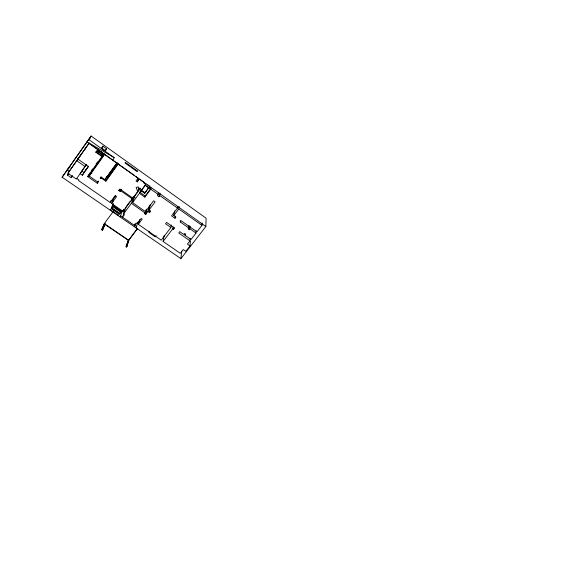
<?xml version="1.0" encoding="UTF-8"?>
<svg xmlns="http://www.w3.org/2000/svg" width="561" height="561" viewBox="0 0 561 561"><rect width="100%" height="100%" fill="white"/><g stroke="black" fill="none" stroke-linecap="round" stroke-linejoin="round"><path stroke-width="0.84" d="M205.859 226.518L206.104 218.194L91.127 136.028L62.117 177.213L180.901 258.642L205.859 226.518L87.039 141.807L114.185 157.655L112.796 160.376M190.186 226.356L189.962 228.811L189.288 229.687L188.061 228.825L188.741 227.948L180.242 221.96L181.175 220.739L196.946 231.861L201.981 225.368L202.086 222.941M185.158 233.6L184.983 235.276L191.02 239.505L196.006 233.074L196.175 230.578M164.177 235.466L163.09 241.447L180.305 253.334L183.237 249.554L185.803 251.335L190.004 245.928L190.389 241.349M190.004 245.928L187.437 244.133L189.983 240.844L190.207 238.292M189.288 229.687L189.625 226.041M188.741 227.948L188.973 225.501M180.901 258.642L181.736 251.097M180.242 221.96L180.425 220.543M177.732 206.343L177.472 208.061L171.561 215.845L174.997 218.264L175.93 217.044L173.798 215.536L178.777 208.987L179.141 206.399M173.012 227.156L172.76 228.797L173.552 229.351L173.882 227.142M174.997 218.264L175.32 216.16M173.798 215.536L174.52 210.964M139.703 219.463L138.301 224.337L161.231 240.164L170.895 227.493L171.294 225.045M158.665 192.865L157.48 195.572L159.015 196.659L160.194 193.945M159.015 196.659L159.836 193.138M149.135 231.125L148.826 232.394L155.278 236.847L156.182 235.648M149.38 206.02L147.943 211.448L149.549 212.57L149.983 210.894M149.549 212.57L150.586 211.195L148.981 210.066L150.39 204.667M146.295 209.148L144.766 213.664L145.769 214.358L146.835 210.389L144.303 213.776M148.931 187.57L144.682 193.293L140.923 190.642L139.423 193.314L144.857 197.149L150.755 189.211L151.056 188.11L149.401 186.932M149.086 188.026L149.598 186.259L147.711 184.92M119.766 213.285L111.597 207.654L113.42 205.179L111.078 208.629L119.367 214.337L121.583 210.817M136.155 227.843L137.88 221.96M144.857 197.149L145.194 196.006L150.572 188.769M144.682 193.293L149.121 186.89M134.303 226.567L135.096 223.944M126.562 247.043L129.128 239.736L128.651 239.414L126.071 246.714L126.562 247.043L128.413 240.992M126.071 246.714L128.651 239.414M150.755 189.211L145.292 185.333L145.832 183.58L145.397 184.169L143.939 183.131L144.373 182.549L139.394 179.029L137.312 181.869L136.043 180.972L138.132 178.139L136 176.624M140.692 191.364L141.421 189.583L139.948 188.538L139.163 189.604L138.111 186.848L136.141 187.472L137.704 191.574L132.866 198.131L119.956 189.092L118.834 190.628L120.243 191.61L121.457 189.26M139.163 189.604L139.633 188.173M137.704 191.574L138.904 187.977M148.981 210.066L155.109 201.876L153.574 200.789L145.467 211.637L132.571 202.633L134.857 195.866L140.531 188.138M132.866 198.131L133.42 196.518M123.511 209.975L124.815 210.887L122.55 217.198L124.381 214.723L123.434 214.071L131.351 203.363L133.679 196.581L135.096 197.57M115.706 195.74L113.694 198.489L111.59 203.44L123.083 211.385L132.312 198.875L132.873 197.262M137.312 181.869L138.448 178.608M123.434 214.071L125.973 207.009M123.083 211.385L123.876 209.204M120.159 216.834L122.494 210.494M111.337 208.138L119.563 213.811L121.386 211.343L121.723 210.445L120.671 212.051L112.509 206.42L113.546 203.916M118.715 214.961L118.518 215.494L110.229 209.786L110.489 209.302M120.243 191.61L121.064 189.604M121.386 211.343L113.28 205.656L113.574 204.807L112.663 206.041L120.811 211.672M102.39 230.227L105.202 223.839L104.535 223.383L101.709 229.765L102.39 230.227L102.747 229.737L105.202 223.839M118.834 190.628L119.388 189.295M135.264 223.958L134.619 225.515L136.575 226.392M111.597 207.654L113.245 203.713M101.709 229.765L104.276 223.65L113.238 211.539M76.759 178.489L78.954 180.004L78.547 180.586L110.187 202.465L111.099 200.354M84.704 149.724L85.419 148.202M89.697 139.072L91.127 136.028L62.117 177.213M107.691 175.621L106.674 177.031L107.908 177.9L118.189 163.244M117.572 162.809L107.291 177.465M107.908 177.9L108.883 175.916M90.244 172.479L87.705 176.582L97.291 183.258L98.343 181.792L97.698 181.343L97.39 181.778L89.206 176.077L104.648 154.457L116.969 163.174L105.019 179.73L100.924 176.862L100.139 177.956L100.784 178.405L101.127 177.928L105.819 181.21L107.691 177.423M105.019 179.73L106.527 176.722M100.784 178.405L101.471 177.094M97.291 183.258L98.505 180.965M87.705 176.582L103.911 153.714M106.569 148.763L105.419 150.762L101.702 148.118L102.894 146.148L106.569 148.763L105.103 150.832L102.032 148.651M89.206 176.077L91.808 171.617L104.423 153.952M102.852 155.278L97.404 151.414L97.635 151.035L103.077 154.892M82.341 175.249L84.01 172.55L81.843 171.035L80.146 173.721L82.341 175.249L88.533 166.547L77.888 159.093L80.756 154.955M101.969 156.596L95.812 152.227L96.057 151.821L102.207 156.182M89.15 143.048L67.923 173.237L76.352 179.064L86.52 164.506M68.603 173.559L67.523 175.13L71.205 177.676L72.257 176.091M67.923 173.237L79.613 156.568M77.888 159.093L88.975 143.371L103.883 153.917L97.719 149.535L95.812 152.227M67.523 175.13L68.87 173.216M71.205 177.676L72.558 175.768M82.102 170.488L86.429 164.394M97.404 151.414L98.659 149.647M83.301 173.314L86.205 169.233M88.343 166.231L85.363 170.6L86.092 169.576M101.913 147.529L102.894 146.148M91.562 170.39L92.572 168.98M96.106 164.029L97.621 161.905M101.653 156.253L102.663 154.836M108.715 174.212L116.358 163.609L117.593 164.485M111.408 172.416L114.444 168.223M105.819 181.21L118.217 164.05L134.577 175.621M110.187 202.465L115.145 195.677L116.555 196.659L111.59 203.44M132.571 202.633L139.423 193.314M126.484 206.315L130.082 201.448M131.106 200.053L133.16 197.276M138.301 224.337L142.164 219.169L141.169 218.481L137.305 223.643L136.456 223.061L134.619 225.515L120.538 215.81M145.769 214.358L147.943 211.448M128.651 240.234L137.263 228.741M129.128 239.736L137.718 228.271M163.09 241.447L172.76 228.797M173.552 229.351L174.583 227.997L166.589 222.394L165.551 223.762L170.895 227.493M184.983 235.276L185.551 234.533L184.331 233.671L183.756 234.414L179.765 231.623L178.728 232.969L189.983 240.844M70.125 166.743L67.243 169.976L69.389 171.463M80.525 155.124L81.682 153.833M102.067 229.274L102.747 229.737M126.632 245.97L127.123 246.3M104.991 224.134L127.929 239.75M104.851 224.323L128.104 240.143M123.434 210.186L124.745 211.09M113.231 205.621L121.414 211.273M111.688 200.761L113.119 201.757M76.731 160.741L85.167 166.645M90.475 172.213L91.899 173.209M131.351 203.363L145.229 213.047M120.811 190.831L132.312 198.875M189.962 228.811L196.006 233.074M145.292 185.333L158.272 194.506M159.815 195.593L177.472 208.061M178.777 208.987L201.981 225.368M141.141 189.962L144.885 192.605M139.78 192.199L145.194 196.006M88.68 139.486L114.185 157.655M137.375 170.979L137.136 171.631L131.386 167.529L131.646 166.89L137.375 170.979M130.972 166.407L130.713 167.045L125.019 162.985L125.299 162.36L130.972 166.407M145.411 184.948L139.549 192.921L145.411 184.948"/></g></svg>
